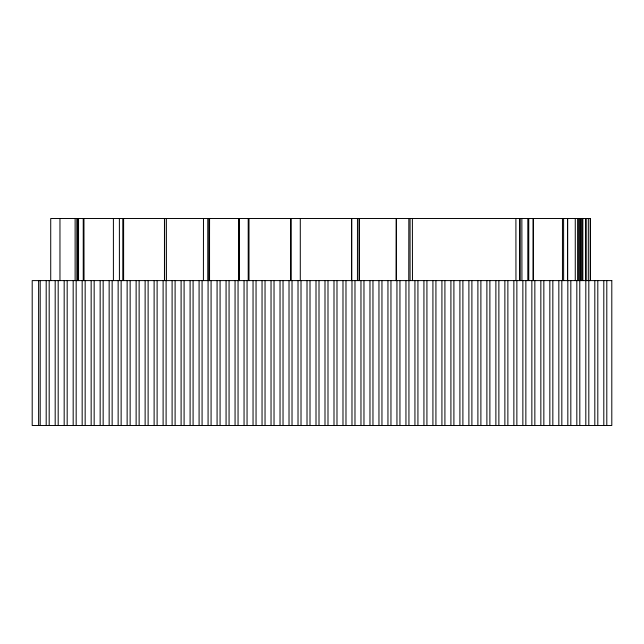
<?xml version="1.0" encoding="UTF-8"?>
<svg xmlns="http://www.w3.org/2000/svg" width="644" height="644" viewBox="0 0 644 644"><rect width="100%" height="100%" fill="white"/><g stroke="black" fill="none" stroke-linecap="round" stroke-linejoin="round"><path stroke-width="0.97" d="M606.801 280.599L606.801 425.499M603.806 280.599L603.806 425.499M597.809 280.599L597.809 425.499M594.815 280.599L594.815 425.499M590.435 280.599L590.435 218.501L50.723 218.501L50.723 280.599M590.234 218.501L590.234 280.599M588.817 280.599L588.817 425.499M588.334 218.501L588.318 280.599M585.919 218.501L585.919 280.599M585.823 218.501L585.815 425.499M582.836 218.501L582.836 280.599M581.83 218.501L581.83 280.599M580.743 218.501L580.743 280.599M579.825 425.499L579.761 218.501M578.698 218.501L578.682 280.599M577.612 218.501L577.612 280.599M576.823 280.599L576.823 425.499M575.261 218.501L575.261 280.599M570.826 280.599L570.826 425.499M567.831 280.599L567.831 425.499M567.638 218.501L567.638 280.599M567.565 218.501L567.565 280.599M563.597 218.501L563.637 280.599M562.454 218.501L562.454 280.599M561.834 280.599L561.834 425.499M558.839 280.599L558.839 425.499M552.842 280.599L552.842 425.499M549.839 280.599L549.839 425.499M543.85 280.599L543.85 425.499M540.847 280.599L540.847 425.499M534.85 280.599L534.85 425.499M533.498 218.501L533.465 280.599M533.007 218.501L533.007 280.599M531.855 280.599L531.855 425.499M528.748 218.501L528.748 280.599M527.83 218.501L527.83 280.599M525.858 280.599L525.858 425.499M522.864 280.599L522.864 425.499M521.865 218.501L521.938 280.599M519.901 218.501L519.901 280.599M519.837 218.501L519.837 280.599M516.866 280.599L516.866 425.499M515.908 218.501L515.957 280.599M513.864 280.599L513.864 425.499M507.875 280.599L507.875 425.499M504.872 280.599L504.872 425.499M498.875 280.599L498.875 425.499M495.88 280.599L495.88 425.499M489.883 280.599L489.883 425.499M486.888 280.599L486.888 425.499M480.891 280.599L480.891 425.499M477.896 280.599L477.896 425.499M471.899 280.599L471.899 425.499M468.896 280.599L468.896 425.499M462.899 280.599L462.899 425.499M459.905 280.599L459.905 425.499M453.907 280.599L453.907 425.499M450.913 280.599L450.913 425.499M444.915 280.599L444.915 425.499M441.921 280.599L441.921 425.499M435.924 280.599L435.924 425.499M432.921 280.599L432.921 425.499M426.924 280.599L426.924 425.499M423.929 280.599L423.929 425.499M417.932 280.599L417.932 425.499M414.937 280.599L414.937 425.499M412.385 218.501L412.474 280.599M410.067 218.501L410.067 280.599M408.94 280.599L408.94 425.499M408.835 218.501L408.755 280.599M405.945 280.599L405.945 425.499M399.948 280.599L399.948 425.499M396.946 280.599L396.946 425.499M390.956 280.599L390.956 425.499M387.954 280.599L387.954 425.499M381.956 280.599L381.956 425.499M378.962 280.599L378.962 425.499M372.965 280.599L372.965 425.499M369.97 280.599L369.97 425.499M363.973 280.599L363.973 425.499M360.97 280.599L360.97 425.499M359.263 218.501L359.36 280.599M359.175 218.501L359.175 280.599M357.46 218.501L357.444 280.599M354.981 280.599L354.981 425.499M351.978 280.599L351.978 425.499M351.721 218.501L351.721 280.599M351.584 218.501L351.584 280.599M345.981 280.599L345.981 425.499M342.986 280.599L342.986 425.499M336.989 280.599L336.989 425.499M333.995 280.599L333.995 425.499M327.997 280.599L327.997 425.499M324.995 280.599L324.995 425.499M319.005 280.599L319.005 425.499M316.003 280.599L316.003 425.499M310.006 280.599L310.006 425.499M307.011 280.599L307.011 425.499M301.014 280.599L301.014 425.499M300.289 218.501L300.289 280.599M298.019 280.599L298.019 425.499M292.022 280.599L292.022 425.499M290.951 218.501L290.951 280.599M290.79 218.501L290.79 280.599M289.019 280.599L289.019 425.499M283.03 280.599L283.03 425.499M280.027 280.599L280.027 425.499M274.03 280.599L274.03 425.499M271.035 280.599L271.035 425.499M265.038 280.599L265.038 425.499M262.044 280.599L262.044 425.499M256.046 280.599L256.046 425.499M253.044 280.599L253.044 425.499M248.995 218.501L248.995 280.599M248.206 218.501L248.206 280.599M247.054 280.599L247.054 425.499M244.052 280.599L244.052 425.499M239.133 218.501L239.133 280.599M239.013 218.501L239.013 280.599M238.739 218.501L238.739 280.599M238.546 218.501L238.546 280.599M238.055 280.599L238.055 425.499M235.06 280.599L235.06 425.499M229.063 280.599L229.063 425.499M226.068 280.599L226.068 425.499M220.071 280.599L220.071 425.499M217.076 280.599L217.076 425.499M211.079 280.599L211.079 425.499M209.542 280.599L209.542 218.501L209.445 280.599M209.324 218.501L209.284 280.599M209.099 218.501L209.099 280.599M208.076 280.599L208.076 425.499M207.787 218.501L207.787 280.599M203.48 218.501L203.407 280.599M202.079 280.599L202.079 425.499M199.085 280.599L199.085 425.499M193.087 280.599L193.087 425.499M190.093 280.599L190.093 425.499M184.095 280.599L184.095 425.499M181.101 280.599L181.101 425.499M175.104 280.599L175.104 425.499M172.101 280.599L172.101 425.499M166.361 218.501L166.434 280.599M166.104 280.599L166.104 425.499M164.606 218.501L164.606 280.599M164.462 218.501L164.462 280.599M163.109 280.599L163.109 425.499M157.112 280.599L157.112 425.499M154.117 280.599L154.117 425.499M148.12 280.599L148.12 425.499M145.125 280.599L145.125 425.499M139.128 280.599L139.128 425.499M136.126 280.599L136.126 425.499M130.136 280.599L130.136 425.499M127.134 280.599L127.134 425.499M123.608 218.501L123.608 280.599M122.811 218.501L122.811 280.599M121.136 280.599L121.136 425.499M119.382 218.501L119.414 280.599M118.142 280.599L118.142 425.499M113.4 218.501L113.4 280.599M112.145 280.599L112.145 425.499M109.15 280.599L109.15 425.499M103.153 280.599L103.153 425.499M100.15 280.599L100.15 425.499M94.161 280.599L94.161 425.499M91.158 280.599L91.158 425.499M85.161 280.599L85.161 425.499M83.953 218.501L84.034 280.599M83.237 218.501L83.237 280.599M82.166 280.599L82.166 425.499M78.552 218.501L78.552 280.599M77.674 218.501L77.731 280.599M76.829 218.501L76.886 280.599M76.169 280.599L76.169 425.499M75.123 218.501L75.123 280.599M73.175 280.599L73.175 425.499M67.177 280.599L67.177 425.499M64.175 280.599L64.175 425.499M59.964 218.501L59.964 280.599M58.185 280.599L58.185 425.499M55.183 280.599L55.183 425.499M49.186 280.599L49.186 425.499M46.191 280.599L46.191 425.499M40.194 280.599L40.194 425.499M38.624 280.599L38.624 425.499M611.8 280.599L32.2 280.599L32.2 425.499L611.8 425.499L611.8 280.599M396.31 280.599L396.31 218.501L396.221 280.599"/></g></svg>
